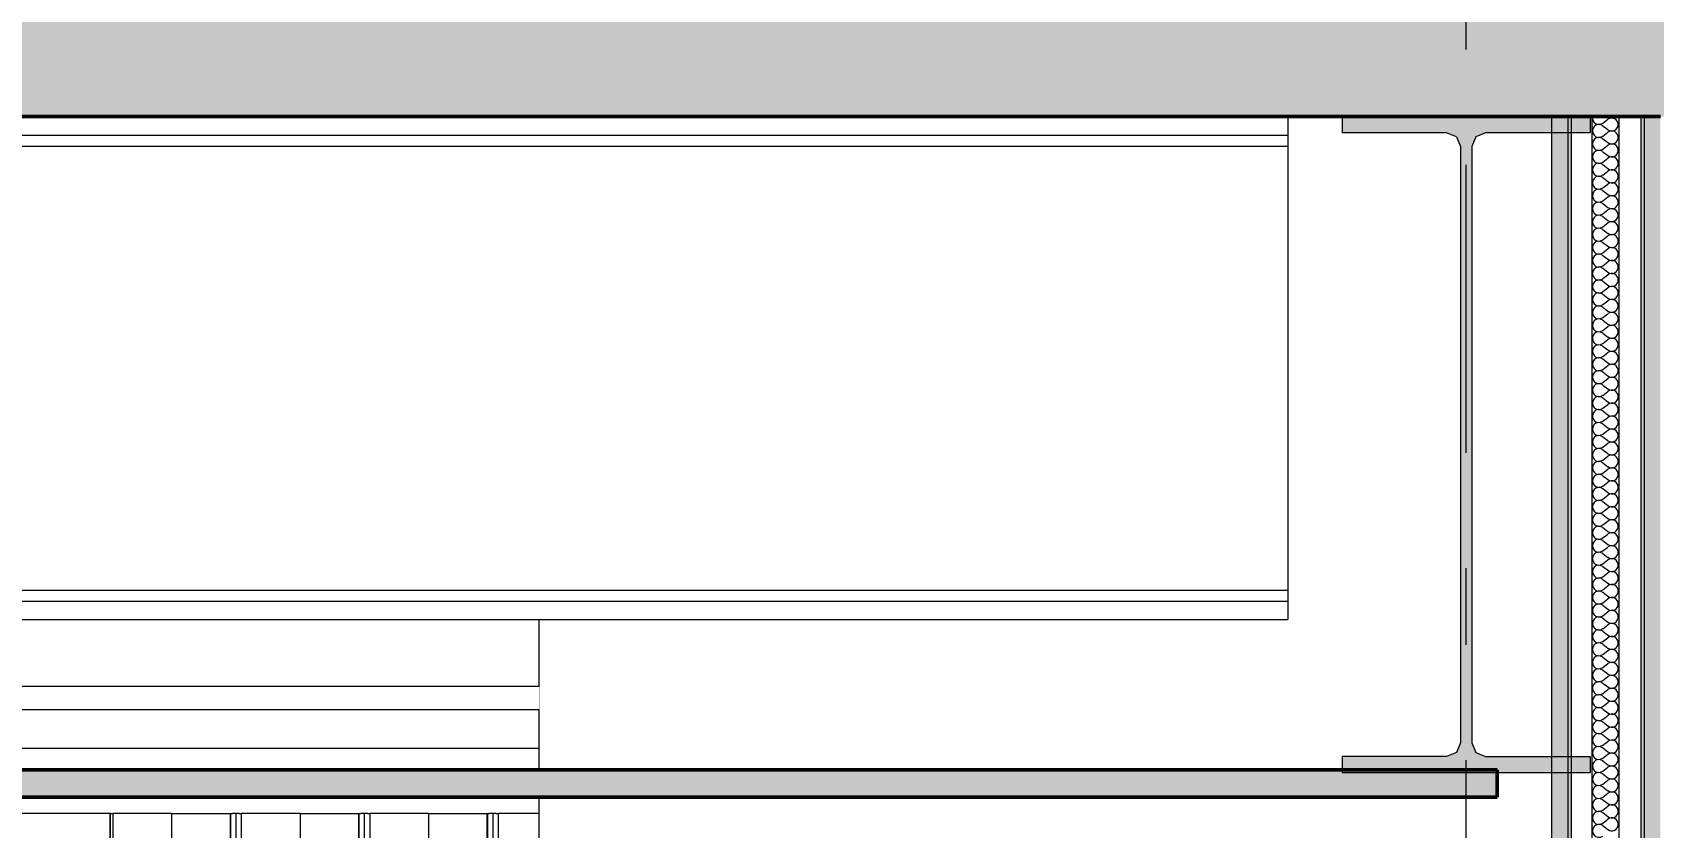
# Model space of a CAD drawing. Header units: millimetres. Extents: x -48147 to 1417267, y -496296 to 18123.
# Drawn here: x 1379215 to 1380704, y -480226 to -479495 of the extents above; entities that cross this region are included whole.
import ezdxf
from ezdxf.enums import TextEntityAlignment as Align

# ---------------------------------------------------------------- set-up
doc = ezdxf.new("R2010")
doc.units = ezdxf.units.MM
doc.header["$MEASUREMENT"] = 0
doc.linetypes.add('Double Dashed', pattern=[546.805537, 264.583325, -105.833328, 70.555556, -105.833328])
doc.linetypes.add('Wipeout_Contour', pattern=[1000, 0, -1000])
for name, color, linetype in [('A-230-M_FLOOR.IFC Import', 7, 'Continuous'), ('New_A-15-MG_Structural_Grid_Phase_2', 7, 'Continuous'), ('New_A-20-M_Ceiling', 7, 'Continuous'), ('New_A-25-M_Wall_Int', 7, 'Continuous'), ('New_A-95-D_1_20', 7, 'Continuous'), ('New_ArchiCAD Doors', 7, 'Continuous'), ('S-280-M_STRUCT_FRAME.IFC Import', 7, 'Continuous')]:
    doc.layers.add(name, color=color, linetype=linetype)
for name, color, linetype, lineweight, true_color in [('A-230-M_FLOOR.IFC Import_Pen_No__109', 7, 'Continuous', 15, 0xa6a6a6), ('A-230-M_FLOOR.IFC Import_Pen_No__29', 7, 'Continuous', 50, 0x2a2a2a), ('New_A-15-MG_Structural_Grid_Phase_2_Pen_No__222', 7, 'Continuous', 13, 0x65af33), ('New_A-20-M_Ceiling_Pen_No__107', 7, 'Continuous', 15, 0xa6a6a6), ('New_A-20-M_Ceiling_Pen_No__29', 7, 'Continuous', 50, 0x2a2a2a), ('New_A-25-M_Wall_Int_Pen_No__107', 7, 'Continuous', 15, 0xa6a6a6), ('New_ArchiCAD Doors_Pen_No__63', 7, 'Continuous', 20, 0x606060)]:
    doc.layers.add(name, color=color, linetype=linetype, lineweight=lineweight, true_color=true_color)
for name, color, linetype, lineweight in [('New_A-25-M_Wall_Int_Pen_No__1', 7, 'Continuous', 13), ('New_A-25-M_Wall_Int_Pen_No__87', 8, 'Continuous', 20), ('New_A-95-D_1_20_Pen_No__1', 7, 'Continuous', 13), ('New_ArchiCAD Doors_Pen_No__3', 7, 'Continuous', 18), ('S-280-M_STRUCT_FRAME.IFC Import_Pen_No__1', 7, 'Continuous', 13), ('S-280-M_STRUCT_FRAME.IFC Import_Pen_No__160', 5, 'Continuous', 200), ('S-280-M_STRUCT_FRAME.IFC Import_Pen_No__90', 8, 'Continuous', 20)]:
    doc.layers.add(name, color=color, linetype=linetype, lineweight=lineweight)
doc.styles.add('GENERATED_STYLE_1', font='')
doc.styles.add('GENERATED_STYLE_2', font='')
doc.styles.get('GENERATED_STYLE_1').set_extended_font_data('Arial')
doc.styles.get('GENERATED_STYLE_2').set_extended_font_data('Swis721 BT')
doc.dimstyles.new('GENERATED_STYLE__4', dxfattribs={"dimtxt": 125, "dimasz": 47.5, "dimexe": 0.18, "dimexo": 50, "dimgap": 0.09, "dimtad": 1, "dimdec": 0, "dimzin": 0, "dimdsep": 46, "dimtxsty": 'GENERATED_STYLE_1', "dimblk": 'ARROWHEAD_2', "dimblk1": 'ARROWHEAD_2', "dimblk2": 'ARROWHEAD_2', "dimcen": 0.09, "dimclrd": 7, "dimclre": 7, "dimclrt": 7, "dimadec": 0, "dimazin": 0, "dimtfac": 1, "dimtdec": 4, "dimtmove": 0, "dimatfit": 3, "dimfxl": 1, "dimtolj": 1, "dimtzin": 0, "dimarcsym": 0})

# ---------------------------------------------------------------- blocks, each defined once
blk = doc.blocks.new('Section Elem_3_2', base_point=(1376122.5, -491272.8))
at = {"color": 254, "linetype": 'Wipeout_Contour', "lineweight": 0, "ltscale": 5821675.769349254}
blk.add_wipeout([(1368248.2, -480034.8), (1368248.2, -480096), (1379680.4, -480096), (1379680.4, -480034.8)], dxfattribs=at).dxf.layer = 'New_A-25-M_Wall_Int'
at = {"color": 254, "linetype": 'Wipeout_Contour', "lineweight": 0, "ltscale": 5821767.671230931}
blk.add_wipeout([(1379680.4, -480117.3), (1368248.2, -480117.3), (1368248.2, -480152.8), (1379680.4, -480152.8)], dxfattribs=at).dxf.layer = 'New_A-25-M_Wall_Int'
blk = doc.blocks.new('Section Elem_4_2', base_point=(1376122.5, -491272.8))
at = {"color": 254, "linetype": 'Wipeout_Contour', "lineweight": 0, "ltscale": 5821804.289928382}
blk.add_wipeout([(1368248.2, -480152.8), (1368248.2, -480172.8), (1379680.4, -480172.8), (1379680.4, -480152.8)], dxfattribs=at).dxf.layer = 'New_ArchiCAD Doors'
at = {"color": 254, "linetype": 'Wipeout_Contour', "lineweight": 0, "ltscale": 7271989.214380016}
blk.add_wipeout([(1368248.2, -480212.8), (1368308.2, -480212.8), (1379680.4, -480212.8), (1379680.4, -480197.8), (1368248.2, -480197.8)], dxfattribs=at).dxf.layer = 'New_ArchiCAD Doors'
at = {"layer": 'New_ArchiCAD Doors_Pen_No__63', "linetype": 'Continuous'}
blk.add_line((1368248.2, -480152.8), (1379680.4, -480152.8), dxfattribs=at)
at = {"color": 254, "linetype": 'Wipeout_Contour', "lineweight": 0, "ltscale": 5845334.310459431}
blk.add_wipeout([(1379680.4, -480212.8), (1379642.7, -480212.8), (1379642.7, -483172.8), (1379680.4, -483172.8)], dxfattribs=at).dxf.layer = 'New_ArchiCAD Doors'
at = {"color": 254, "linetype": 'Wipeout_Contour', "lineweight": 0, "ltscale": 5845253.634497562}
blk.add_wipeout([(1379637.7, -483172.8), (1379642.7, -483172.8), (1379642.7, -480212.8), (1379637.7, -480212.8)], dxfattribs=at).dxf.layer = 'New_ArchiCAD Doors'
at = {"color": 254, "linetype": 'Wipeout_Contour', "lineweight": 0, "ltscale": 5845123.343013616}
blk.add_wipeout([(1379578.7, -483172.8), (1379632.7, -483172.8), (1379632.7, -480212.8), (1379578.7, -480212.8)], dxfattribs=at).dxf.layer = 'New_ArchiCAD Doors'
at = {"color": 254, "linetype": 'Wipeout_Contour', "lineweight": 0, "ltscale": 5844919.420837393}
blk.add_wipeout([(1379578.7, -480212.8), (1379524.7, -480212.8), (1379524.7, -483172.8), (1379578.7, -483172.8)], dxfattribs=at).dxf.layer = 'New_ArchiCAD Doors'
at = {"color": 254, "linetype": 'Wipeout_Contour', "lineweight": 0, "ltscale": 5845234.747779339}
blk.add_wipeout([(1379632.7, -483172.8), (1379637.7, -483172.8), (1379637.7, -480212.8), (1379632.7, -480212.8)], dxfattribs=at).dxf.layer = 'New_ArchiCAD Doors'
at = {"layer": 'New_ArchiCAD Doors_Pen_No__3', "linetype": 'Continuous'}
blk.add_line((1379632.8, -480212.8), (1379637.7, -481678.1), dxfattribs=at)
at = {"layer": 'New_ArchiCAD Doors_Pen_No__63', "linetype": 'Continuous'}
for p, q in [((1379578.7, -480212.8), (1379578.7, -483172.8)), ((1379578.7, -480212.8), (1379632.7, -480212.8)), ((1379632.7, -483172.8), (1379632.7, -480212.8)), ((1379632.7, -480212.8), (1379634.5, -480212.8)), ((1379640.8, -480212.8), (1379634.5, -480212.8)), ((1379637.7, -480212.8), (1379637.7, -483172.8)), ((1379640.8, -480212.8), (1379642.7, -480212.8)), ((1379642.7, -480212.8), (1379642.7, -483172.8)), ((1379680.4, -480212.8), (1379642.7, -480212.8))]:
    blk.add_line(p, q, dxfattribs=at)
at = {"color": 254, "linetype": 'Wipeout_Contour', "lineweight": 0, "ltscale": 5844808.016743973}
blk.add_wipeout([(1379524.7, -480212.8), (1379519.7, -480212.8), (1379519.7, -483172.8), (1379524.7, -483172.8)], dxfattribs=at).dxf.layer = 'New_ArchiCAD Doors'
at = {"color": 254, "linetype": 'Wipeout_Contour', "lineweight": 0, "ltscale": 5844677.726471076}
blk.add_wipeout([(1379460.7, -483172.8), (1379514.7, -483172.8), (1379514.7, -480212.8), (1379460.7, -480212.8)], dxfattribs=at).dxf.layer = 'New_ArchiCAD Doors'
at = {"color": 254, "linetype": 'Wipeout_Contour', "lineweight": 0, "ltscale": 5844473.806190421}
blk.add_wipeout([(1379460.7, -480212.8), (1379406.7, -480212.8), (1379406.7, -483172.8), (1379460.7, -483172.8)], dxfattribs=at).dxf.layer = 'New_ArchiCAD Doors'
at = {"color": 254, "linetype": 'Wipeout_Contour', "lineweight": 0, "ltscale": 5844789.13020129}
blk.add_wipeout([(1379514.7, -483172.8), (1379519.7, -483172.8), (1379519.7, -480212.8), (1379514.7, -480212.8)], dxfattribs=at).dxf.layer = 'New_ArchiCAD Doors'
at = {"layer": 'New_ArchiCAD Doors_Pen_No__3', "linetype": 'Continuous'}
blk.add_line((1379514.8, -480212.8), (1379519.7, -481678.1), dxfattribs=at)
at = {"layer": 'New_ArchiCAD Doors_Pen_No__63', "linetype": 'Continuous'}
for p, q in [((1379460.7, -480212.8), (1379460.7, -483172.8)), ((1379460.7, -480212.8), (1379514.7, -480212.8)), ((1379514.7, -483172.8), (1379514.7, -480212.8)), ((1379514.7, -480212.8), (1379516.5, -480212.8)), ((1379522.8, -480212.8), (1379516.5, -480212.8)), ((1379519.7, -480212.8), (1379519.7, -483172.8)), ((1379522.8, -480212.8), (1379524.7, -480212.8)), ((1379524.7, -480212.8), (1379524.7, -483172.8)), ((1379578.7, -480212.8), (1379524.7, -480212.8))]:
    blk.add_line(p, q, dxfattribs=at)
at = {"color": 254, "linetype": 'Wipeout_Contour', "lineweight": 0, "ltscale": 5844362.403132623}
blk.add_wipeout([(1379406.7, -480212.8), (1379401.7, -480212.8), (1379401.7, -483172.8), (1379406.7, -483172.8)], dxfattribs=at).dxf.layer = 'New_ArchiCAD Doors'
at = {"color": 254, "linetype": 'Wipeout_Contour', "lineweight": 0, "ltscale": 5844232.114071053}
blk.add_wipeout([(1379342.7, -483172.8), (1379396.7, -483172.8), (1379396.7, -480212.8), (1379342.7, -480212.8)], dxfattribs=at).dxf.layer = 'New_ArchiCAD Doors'
at = {"color": 254, "linetype": 'Wipeout_Contour', "lineweight": 0, "ltscale": 5844028.1956864}
blk.add_wipeout([(1379342.7, -480212.8), (1379288.7, -480212.8), (1379288.7, -483172.8), (1379342.7, -483172.8)], dxfattribs=at).dxf.layer = 'New_ArchiCAD Doors'
at = {"color": 254, "linetype": 'Wipeout_Contour', "lineweight": 0, "ltscale": 5844343.516765524}
blk.add_wipeout([(1379396.7, -483172.8), (1379401.7, -483172.8), (1379401.7, -480212.8), (1379396.7, -480212.8)], dxfattribs=at).dxf.layer = 'New_ArchiCAD Doors'
at = {"layer": 'New_ArchiCAD Doors_Pen_No__3', "linetype": 'Continuous'}
blk.add_line((1379396.8, -480212.8), (1379401.7, -481678.1), dxfattribs=at)
at = {"layer": 'New_ArchiCAD Doors_Pen_No__63', "linetype": 'Continuous'}
for p, q in [((1379342.7, -480212.8), (1379342.7, -483172.8)), ((1379342.7, -480212.8), (1379396.7, -480212.8)), ((1379396.7, -483172.8), (1379396.7, -480212.8)), ((1379396.7, -480212.8), (1379398.5, -480212.8)), ((1379404.8, -480212.8), (1379398.5, -480212.8)), ((1379401.7, -480212.8), (1379401.7, -483172.8)), ((1379404.8, -480212.8), (1379406.7, -480212.8)), ((1379406.7, -480212.8), (1379406.7, -483172.8)), ((1379460.7, -480212.8), (1379406.7, -480212.8))]:
    blk.add_line(p, q, dxfattribs=at)
at = {"color": 254, "linetype": 'Wipeout_Contour', "lineweight": 0, "ltscale": 5843921.5151815}
blk.add_wipeout([(1379288.7, -480212.8), (1379286.2, -480212.8), (1379286.2, -483172.8), (1379288.7, -483172.8)], dxfattribs=at).dxf.layer = 'New_ArchiCAD Doors'
at = {"layer": 'New_ArchiCAD Doors_Pen_No__3', "linetype": 'Continuous'}
blk.add_line((1379286.1, -480212.8), (1379288.6, -481692.8), dxfattribs=at)
at = {"layer": 'New_ArchiCAD Doors_Pen_No__63', "linetype": 'Continuous'}
for p, q in [((1379286.8, -480212.8), (1368308.2, -480212.8)), ((1379286.2, -483172.8), (1379286.2, -480212.8)), ((1379286.8, -480212.8), (1379288.7, -480212.8)), ((1379288.7, -480212.8), (1379288.7, -483172.8)), ((1379342.7, -480212.8), (1379288.7, -480212.8))]:
    blk.add_line(p, q, dxfattribs=at)
blk = doc.blocks.new('Section Elem_5_2', base_point=(1376122.5, -491272.8))
at = {"color": 254, "linetype": 'Wipeout_Contour', "lineweight": 0, "ltscale": 11692663.31183047}
blk.add_wipeout([(1380540.9, -479591.3), (1380537.2, -479600.3), (1380537.2, -480147.9), (1380540.9, -480156.9), (1380549.9, -480160.6), (1380610.4, -480160.6), (1380610.4, -479587.6), (1380549.9, -479587.6)], dxfattribs=at).dxf.layer = 'New_A-25-M_Wall_Int'
at = {"color": 254, "linetype": 'Wipeout_Contour', "lineweight": 0, "ltscale": 8770515.612095248}
blk.add_wipeout([(1380560.5, -480197.8), (1379680.4, -480197.8), (1379680.4, -483172.8), (1380610.4, -483172.8), (1380610.4, -480175.4), (1380560.5, -480175.4)], dxfattribs=at).dxf.layer = 'New_A-25-M_Wall_Int'
at = {"layer": 'New_A-25-M_Wall_Int_Pen_No__87', "linetype": 'Continuous'}
blk.add_line((1379680.4, -483172.8), (1379680.4, -480197.8), dxfattribs=at)
at = {"color": 254, "linetype": 'Wipeout_Contour', "lineweight": 0, "ltscale": 26304997.73194922}
blk.add_wipeout([(1380368.1, -480034.8), (1379680.4, -480034.8), (1379680.4, -480172.8), (1380418.2, -480172.8), (1380418.2, -480160.6), (1380514, -480160.6), (1380523, -480156.9), (1380526.7, -480147.9), (1380526.7, -479600.3), (1380523, -479591.3), (1380514, -479587.6), (1380418.2, -479587.6), (1380418.2, -479572.8), (1380368.1, -479572.8), (1380368.1, -479589.8), (1380368.1, -479600), (1380368.1, -480007.6), (1380368.1, -480017.8)], dxfattribs=at).dxf.layer = 'New_A-25-M_Wall_Int'
at = {"layer": 'New_A-25-M_Wall_Int_Pen_No__87', "linetype": 'Continuous'}
blk.add_line((1379680.4, -480172.8), (1379680.4, -480034.8), dxfattribs=at)
blk = doc.blocks.new('*X55', base_point=(1376122.5, -491272.8))
at = {"layer": 'New_A-25-M_Wall_Int_Pen_No__107', "linetype": 'Continuous'}
for p, q in [((1380657.5, -479578.8), (1380662.3, -479575.2)), ((1380657.5, -479581.2), (1380662.3, -479584.7)), ((1380657.5, -479590.7), (1380662.3, -479587.1)), ((1380657.5, -479593.1), (1380662.3, -479596.6)), ((1380657.5, -479602.6), (1380662.3, -479599)), ((1380657.5, -479605), (1380662.3, -479608.5)), ((1380657.5, -479614.5), (1380662.3, -479610.9)), ((1380657.5, -479616.9), (1380662.3, -479620.4)), ((1380657.5, -479626.4), (1380662.3, -479622.8)), ((1380657.5, -479628.8), (1380662.3, -479632.3)), ((1380657.5, -479638.3), (1380662.3, -479634.7)), ((1380657.5, -479640.7), (1380662.3, -479644.3)), ((1380657.5, -479650.2), (1380662.3, -479646.6)), ((1380657.5, -479652.6), (1380662.3, -479656.2)), ((1380657.5, -479662.1), (1380662.3, -479658.5)), ((1380657.5, -479664.5), (1380662.3, -479668.1)), ((1380657.5, -479674), (1380662.3, -479670.4)), ((1380657.5, -479676.4), (1380662.3, -479680)), ((1380657.5, -479685.9), (1380662.3, -479682.3)), ((1380657.5, -479688.3), (1380662.3, -479691.9)), ((1380657.5, -479697.8), (1380662.3, -479694.3)), ((1380657.5, -479700.2), (1380662.3, -479703.8)), ((1380657.5, -479709.7), (1380662.3, -479706.2)), ((1380657.5, -479712.1), (1380662.3, -479715.7)), ((1380657.5, -479721.6), (1380662.3, -479718.1)), ((1380657.5, -479724), (1380662.3, -479727.6)), ((1380657.5, -479733.5), (1380662.3, -479730)), ((1380657.5, -479735.9), (1380662.3, -479739.5)), ((1380657.5, -479745.4), (1380662.3, -479741.9)), ((1380657.5, -479747.8), (1380662.3, -479751.4)), ((1380657.5, -479757.3), (1380662.3, -479753.8)), ((1380657.5, -479759.7), (1380662.3, -479763.3)), ((1380657.5, -479769.3), (1380662.3, -479765.7)), ((1380657.5, -479771.6), (1380662.3, -479775.2)), ((1380657.5, -479781.2), (1380662.3, -479777.6)), ((1380657.5, -479783.5), (1380662.3, -479787.1)), ((1380657.5, -479793.1), (1380662.3, -479789.5)), ((1380657.5, -479795.4), (1380662.3, -479799)), ((1380657.5, -479805), (1380662.3, -479801.4)), ((1380657.5, -479807.3), (1380662.3, -479810.9)), ((1380657.5, -479816.9), (1380662.3, -479813.3)), ((1380657.5, -479819.3), (1380662.3, -479822.8)), ((1380657.5, -479828.8), (1380662.3, -479825.2)), ((1380657.5, -479831.2), (1380662.3, -479834.7)), ((1380657.5, -479840.7), (1380662.3, -479837.1)), ((1380657.5, -479843.1), (1380662.3, -479846.6)), ((1380657.5, -479852.6), (1380662.3, -479849)), ((1380657.5, -479855), (1380662.3, -479858.5)), ((1380657.5, -479864.5), (1380662.3, -479860.9)), ((1380657.5, -479866.9), (1380662.3, -479870.4)), ((1380657.5, -479876.4), (1380662.3, -479872.8)), ((1380657.5, -479878.8), (1380662.3, -479882.3)), ((1380657.5, -479888.3), (1380662.3, -479884.7)), ((1380657.5, -479890.7), (1380662.3, -479894.3)), ((1380657.5, -479900.2), (1380662.3, -479896.6)), ((1380657.5, -479902.6), (1380662.3, -479906.2)), ((1380657.5, -479912.1), (1380662.3, -479908.5)), ((1380657.5, -479914.5), (1380662.3, -479918.1)), ((1380657.5, -479924), (1380662.3, -479920.4)), ((1380657.5, -479926.4), (1380662.3, -479930)), ((1380657.5, -479935.9), (1380662.3, -479932.3)), ((1380657.5, -479938.3), (1380662.3, -479941.9)), ((1380657.5, -479947.8), (1380662.3, -479944.3)), ((1380657.5, -479950.2), (1380662.3, -479953.8)), ((1380657.5, -479959.7), (1380662.3, -479956.2)), ((1380657.5, -479962.1), (1380662.3, -479965.7)), ((1380657.5, -479971.6), (1380662.3, -479968.1)), ((1380657.5, -479974), (1380662.3, -479977.6)), ((1380657.5, -479983.5), (1380662.3, -479980)), ((1380657.5, -479985.9), (1380662.3, -479989.5)), ((1380657.5, -479995.4), (1380662.3, -479991.9)), ((1380657.5, -479997.8), (1380662.3, -480001.4)), ((1380657.5, -480007.3), (1380662.3, -480003.8)), ((1380657.5, -480009.7), (1380662.3, -480013.3)), ((1380657.5, -480019.3), (1380662.3, -480015.7)), ((1380657.5, -480021.6), (1380662.3, -480025.2)), ((1380657.5, -480031.2), (1380662.3, -480027.6)), ((1380657.5, -480033.5), (1380662.3, -480037.1)), ((1380657.5, -480043.1), (1380662.3, -480039.5)), ((1380657.5, -480045.4), (1380662.3, -480049)), ((1380657.5, -480055), (1380662.3, -480051.4)), ((1380657.5, -480057.3), (1380662.3, -480060.9)), ((1380657.5, -480066.9), (1380662.3, -480063.3)), ((1380657.5, -480069.3), (1380662.3, -480072.8)), ((1380657.5, -480078.8), (1380662.3, -480075.2)), ((1380657.5, -480081.2), (1380662.3, -480084.7)), ((1380657.5, -480090.7), (1380662.3, -480087.1)), ((1380657.5, -480093.1), (1380662.3, -480096.6)), ((1380657.5, -480102.6), (1380662.3, -480099)), ((1380657.5, -480105), (1380662.3, -480108.5)), ((1380657.5, -480114.5), (1380662.3, -480110.9)), ((1380657.5, -480116.9), (1380662.3, -480120.4)), ((1380657.5, -480126.4), (1380662.3, -480122.8)), ((1380657.5, -480128.8), (1380662.3, -480132.3)), ((1380657.5, -480138.3), (1380662.3, -480134.7)), ((1380657.5, -480140.7), (1380662.3, -480144.3)), ((1380657.5, -480150.2), (1380662.3, -480146.6)), ((1380657.5, -480152.6), (1380662.3, -480156.2)), ((1380657.5, -480162.1), (1380662.3, -480158.5)), ((1380657.5, -480164.5), (1380662.3, -480168.1)), ((1380657.5, -480174), (1380662.3, -480170.4)), ((1380657.5, -480176.4), (1380662.3, -480180)), ((1380657.5, -480185.9), (1380662.3, -480182.3)), ((1380657.5, -480188.3), (1380662.3, -480191.9)), ((1380657.5, -480197.8), (1380662.3, -480194.3)), ((1380657.5, -480200.2), (1380662.3, -480203.8)), ((1380657.5, -480209.7), (1380662.3, -480206.2)), ((1380657.5, -480212.1), (1380662.3, -480215.7)), ((1380657.5, -480221.6), (1380662.3, -480218.1)), ((1380657.5, -480224), (1380662.3, -480227.6))]:
    blk.add_line(p, q, dxfattribs=at)
for centre, start, end in [((1380665.8, -479568.1), 233.1301, 0), ((1380653.9, -479574), 168.463, 306.8699), ((1380653.9, -479585.9), 53.1301, 306.8699), ((1380665.8, -479568.1), 233.1301, 306.8699), ((1380665.8, -479580), 0, 126.8699), ((1380665.8, -479580), 233.1301, 0), ((1380653.9, -479597.8), 53.1301, 306.8699), ((1380665.8, -479591.9), 0, 126.8699), ((1380665.8, -479591.9), 233.1301, 0), ((1380665.8, -479603.8), 0, 126.8699), ((1380653.9, -479609.7), 53.1301, 306.8699), ((1380665.8, -479603.8), 233.1301, 0), ((1380665.8, -479615.7), 0, 126.8699), ((1380653.9, -479621.6), 53.1301, 306.8699), ((1380653.9, -479633.5), 53.1301, 306.8699), ((1380665.8, -479615.7), 233.1301, 0), ((1380665.8, -479627.6), 0, 126.8699), ((1380665.8, -479627.6), 233.1301, 0), ((1380653.9, -479645.4), 53.1301, 306.8699), ((1380665.8, -479639.5), 0, 126.8699), ((1380665.8, -479639.5), 233.1301, 0), ((1380653.9, -479657.3), 53.1301, 306.8699), ((1380665.8, -479651.4), 0, 126.8699), ((1380665.8, -479651.4), 233.1301, 0), ((1380665.8, -479663.3), 0, 126.8699), ((1380653.9, -479669.3), 53.1301, 306.8699), ((1380665.8, -479663.3), 233.1301, 0), ((1380665.8, -479675.2), 0, 126.8699), ((1380653.9, -479681.2), 53.1301, 306.8699), ((1380653.9, -479693.1), 53.1301, 306.8699), ((1380665.8, -479675.2), 233.1301, 0), ((1380665.8, -479687.1), 0, 126.8699), ((1380665.8, -479687.1), 233.1301, 0), ((1380653.9, -479705), 53.1301, 306.8699), ((1380665.8, -479699), 0, 126.8699), ((1380665.8, -479699), 233.1301, 0), ((1380653.9, -479716.9), 53.1301, 306.8699), ((1380665.8, -479710.9), 0, 126.8699), ((1380665.8, -479710.9), 233.1301, 0), ((1380665.8, -479722.8), 0, 126.8699), ((1380653.9, -479728.8), 53.1301, 306.8699), ((1380665.8, -479722.8), 233.1301, 0), ((1380665.8, -479734.7), 0, 126.8699), ((1380653.9, -479740.7), 53.1301, 306.8699), ((1380653.9, -479752.6), 53.1301, 306.8699), ((1380665.8, -479734.7), 233.1301, 0), ((1380665.8, -479746.6), 0, 126.8699), ((1380665.8, -479746.6), 233.1301, 0), ((1380653.9, -479764.5), 53.1301, 306.8699), ((1380665.8, -479758.5), 0, 126.8699), ((1380665.8, -479758.5), 233.1301, 0), ((1380653.9, -479776.4), 53.1301, 306.8699), ((1380665.8, -479770.4), 0, 126.8699), ((1380665.8, -479770.4), 233.1301, 0), ((1380665.8, -479782.3), 0, 126.8699), ((1380653.9, -479788.3), 53.1301, 306.8699), ((1380665.8, -479782.3), 233.1301, 0), ((1380665.8, -479794.3), 0, 126.8699), ((1380653.9, -479800.2), 53.1301, 306.8699), ((1380653.9, -479812.1), 53.1301, 306.8699), ((1380665.8, -479794.3), 233.1301, 0), ((1380665.8, -479806.2), 0, 126.8699), ((1380665.8, -479806.2), 233.1301, 0), ((1380653.9, -479824), 53.1301, 306.8699), ((1380665.8, -479818.1), 0, 126.8699), ((1380665.8, -479818.1), 233.1301, 0), ((1380653.9, -479835.9), 53.1301, 306.8699), ((1380665.8, -479830), 0, 126.8699), ((1380665.8, -479830), 233.1301, 0), ((1380665.8, -479841.9), 0, 126.8699), ((1380653.9, -479847.8), 53.1301, 306.8699), ((1380665.8, -479841.9), 233.1301, 0), ((1380665.8, -479853.8), 0, 126.8699), ((1380653.9, -479859.7), 53.1301, 306.8699), ((1380653.9, -479871.6), 53.1301, 306.8699), ((1380665.8, -479853.8), 233.1301, 0), ((1380665.8, -479865.7), 0, 126.8699), ((1380665.8, -479865.7), 233.1301, 0), ((1380653.9, -479883.5), 53.1301, 306.8699), ((1380665.8, -479877.6), 0, 126.8699), ((1380665.8, -479877.6), 233.1301, 0), ((1380653.9, -479895.4), 53.1301, 306.8699), ((1380665.8, -479889.5), 0, 126.8699), ((1380665.8, -479889.5), 233.1301, 0), ((1380665.8, -479901.4), 0, 126.8699), ((1380653.9, -479907.3), 53.1301, 306.8699), ((1380665.8, -479901.4), 233.1301, 0), ((1380665.8, -479913.3), 0, 126.8699), ((1380653.9, -479919.3), 53.1301, 306.8699), ((1380653.9, -479931.2), 53.1301, 306.8699), ((1380665.8, -479913.3), 233.1301, 0), ((1380665.8, -479925.2), 0, 126.8699), ((1380665.8, -479925.2), 233.1301, 0), ((1380653.9, -479943.1), 53.1301, 306.8699), ((1380665.8, -479937.1), 0, 126.8699), ((1380665.8, -479937.1), 233.1301, 0), ((1380653.9, -479955), 53.1301, 306.8699), ((1380665.8, -479949), 0, 126.8699), ((1380665.8, -479949), 233.1301, 0), ((1380665.8, -479960.9), 0, 126.8699), ((1380653.9, -479966.9), 53.1301, 306.8699), ((1380665.8, -479960.9), 233.1301, 0), ((1380665.8, -479972.8), 0, 126.8699), ((1380653.9, -479978.8), 53.1301, 306.8699), ((1380653.9, -479990.7), 53.1301, 306.8699), ((1380665.8, -479972.8), 233.1301, 0), ((1380665.8, -479984.7), 0, 126.8699), ((1380665.8, -479984.7), 233.1301, 0), ((1380653.9, -480002.6), 53.1301, 306.8699), ((1380665.8, -479996.6), 0, 126.8699), ((1380665.8, -479996.6), 233.1301, 0), ((1380653.9, -480014.5), 53.1301, 306.8699), ((1380665.8, -480008.5), 0, 126.8699), ((1380665.8, -480008.5), 233.1301, 0), ((1380665.8, -480020.4), 0, 126.8699), ((1380653.9, -480026.4), 53.1301, 306.8699), ((1380665.8, -480020.4), 233.1301, 0), ((1380665.8, -480032.3), 0, 126.8699), ((1380653.9, -480038.3), 53.1301, 306.8699), ((1380653.9, -480050.2), 53.1301, 306.8699), ((1380665.8, -480032.3), 233.1301, 0), ((1380665.8, -480044.3), 0, 126.8699), ((1380665.8, -480044.3), 233.1301, 0), ((1380653.9, -480062.1), 53.1301, 306.8699), ((1380665.8, -480056.2), 0, 126.8699), ((1380665.8, -480056.2), 233.1301, 0), ((1380653.9, -480074), 53.1301, 306.8699), ((1380665.8, -480068.1), 0, 126.8699), ((1380665.8, -480068.1), 233.1301, 0), ((1380665.8, -480080), 0, 126.8699), ((1380653.9, -480085.9), 53.1301, 306.8699), ((1380665.8, -480080), 233.1301, 0), ((1380665.8, -480091.9), 0, 126.8699), ((1380653.9, -480097.8), 53.1301, 306.8699), ((1380653.9, -480109.7), 53.1301, 306.8699), ((1380665.8, -480091.9), 233.1301, 0), ((1380665.8, -480103.8), 0, 126.8699), ((1380665.8, -480103.8), 233.1301, 0), ((1380653.9, -480121.6), 53.1301, 306.8699), ((1380665.8, -480115.7), 0, 126.8699), ((1380665.8, -480115.7), 233.1301, 0), ((1380653.9, -480133.5), 53.1301, 306.8699), ((1380665.8, -480127.6), 0, 126.8699), ((1380665.8, -480127.6), 233.1301, 0), ((1380665.8, -480139.5), 0, 126.8699), ((1380653.9, -480145.4), 53.1301, 306.8699), ((1380665.8, -480139.5), 233.1301, 0), ((1380665.8, -480151.4), 0, 126.8699), ((1380653.9, -480157.3), 53.1301, 306.8699), ((1380653.9, -480169.3), 53.1301, 306.8699), ((1380665.8, -480151.4), 233.1301, 0), ((1380665.8, -480163.3), 0, 126.8699), ((1380665.8, -480163.3), 233.1301, 0), ((1380653.9, -480181.2), 53.1301, 306.8699), ((1380665.8, -480175.2), 0, 126.8699), ((1380665.8, -480175.2), 233.1301, 0), ((1380653.9, -480193.1), 53.1301, 306.8699), ((1380665.8, -480187.1), 0, 126.8699), ((1380665.8, -480187.1), 233.1301, 0), ((1380665.8, -480199), 0, 126.8699), ((1380653.9, -480205), 53.1301, 306.8699), ((1380665.8, -480199), 233.1301, 0), ((1380665.8, -480210.9), 0, 126.8699), ((1380653.9, -480216.9), 53.1301, 306.8699), ((1380653.9, -480228.8), 53.1301, 306.8699), ((1380665.8, -480210.9), 233.1301, 0), ((1380665.8, -480222.8), 0, 126.8699), ((1380665.8, -480222.8), 233.1301, 0)]:
    blk.add_arc(centre, 5.95, start, end, dxfattribs=at)
blk = doc.blocks.new('Section Elem_33_2', base_point=(1376122.5, -491272.8))
at = {"layer": 'New_A-25-M_Wall_Int_Pen_No__107', "linetype": 'Continuous', "lineweight": 0, "true_color": 0x535353}
blk.add_hatch(color=251, dxfattribs=at).paths.add_polyline_path([(1380695.4, -479572.8), (1380692.4, -479572.8), (1380692.4, -483472.8), (1380695.4, -483472.8)])
at = {"layer": 'New_A-25-M_Wall_Int_Pen_No__107', "linetype": 'Continuous'}
blk.add_hatch(color=256, dxfattribs=at).paths.add_polyline_path([(1380710.4, -483472.8), (1380710.4, -479572.8), (1380695.4, -479572.8), (1380695.4, -483472.8)])
at = {"layer": 'New_A-25-M_Wall_Int_Pen_No__1', "linetype": 'Continuous'}
blk.add_line((1380610.4, -479572.8), (1380610.4, -483172.8), dxfattribs=at)
at = {"color": 254, "linetype": 'Wipeout_Contour', "lineweight": 0, "ltscale": 5848967.699985543}
blk.add_wipeout([(1380692.4, -479572.8), (1380672.4, -479572.8), (1380672.4, -483472.8), (1380692.4, -483472.8)], dxfattribs=at).dxf.layer = 'New_A-25-M_Wall_Int'
at = {"layer": 'New_A-25-M_Wall_Int_Pen_No__1', "linetype": 'Continuous'}
for p, q in [((1380692.4, -479572.8), (1380692.4, -483472.8)), ((1380695.4, -479572.8), (1380695.4, -483472.8))]:
    blk.add_line(p, q, dxfattribs=at)
at = {"color": 254, "linetype": 'Wipeout_Contour', "lineweight": 0, "ltscale": 5848882.719988546}
blk.add_wipeout([(1380672.4, -479572.8), (1380647.4, -479572.8), (1380647.4, -483472.8), (1380672.4, -483472.8)], dxfattribs=at).dxf.layer = 'New_A-25-M_Wall_Int'
at = {"layer": 'New_A-25-M_Wall_Int_Pen_No__1', "linetype": 'Continuous'}
blk.add_line((1380672.4, -479572.8), (1380672.4, -483472.8), dxfattribs=at)
at = {"layer": 'New_A-25-M_Wall_Int'}
blk.add_blockref('*X55', (1376122.5, -491272.8), dxfattribs=at)
at = {"color": 254, "linetype": 'Wipeout_Contour', "lineweight": 0, "ltscale": 5848799.628560878}
blk.add_wipeout([(1380647.4, -479572.8), (1380628.4, -479572.8), (1380628.4, -483472.8), (1380647.4, -483472.8)], dxfattribs=at).dxf.layer = 'New_A-25-M_Wall_Int'
at = {"layer": 'New_A-25-M_Wall_Int_Pen_No__107', "linetype": 'Continuous'}
blk.add_hatch(color=256, dxfattribs=at).paths.add_polyline_path([(1380625.4, -479572.8), (1380610.4, -479572.8), (1380610.4, -483472.8), (1380625.4, -483472.8)])
at = {"layer": 'New_A-25-M_Wall_Int_Pen_No__107', "linetype": 'Continuous', "lineweight": 0, "true_color": 0x535353}
blk.add_hatch(color=251, dxfattribs=at).paths.add_polyline_path([(1380628.4, -479572.8), (1380625.4, -479572.8), (1380625.4, -483472.8), (1380628.4, -483472.8)])
at = {"layer": 'New_A-25-M_Wall_Int_Pen_No__1', "linetype": 'Continuous'}
for p, q in [((1380625.4, -479572.8), (1380625.4, -483472.8)), ((1380628.4, -479572.8), (1380628.4, -483472.8)), ((1380647.4, -479572.8), (1380647.4, -483472.8))]:
    blk.add_line(p, q, dxfattribs=at)
blk = doc.blocks.new('Section Elem_187_2', base_point=(1376122.5, -491272.8))
at = {"layer": 'New_A-20-M_Ceiling_Pen_No__107', "linetype": 'Continuous'}
blk.add_hatch(color=256, dxfattribs=at).paths.add_polyline_path([(1380560.5, -480172.8), (1378711, -480172.8), (1378711, -480197.8), (1380560.5, -480197.8)])
at = {"layer": 'New_A-20-M_Ceiling_Pen_No__29', "linetype": 'Continuous'}
for p, q in [((1380560.5, -480172.8), (1378711, -480172.8)), ((1380560.5, -480172.8), (1380560.5, -480197.8)), ((1380560.5, -480197.8), (1378711, -480197.8))]:
    blk.add_line(p, q, dxfattribs=at)
blk = doc.blocks.new('Section Elem_528_2', base_point=(1376122.5, -491272.8))
at = {"color": 254, "linetype": 'Wipeout_Contour', "lineweight": 0, "ltscale": 5821730.19588772}
blk.add_wipeout([(1368248.2, -480117.3), (1379680.4, -480117.3), (1379680.4, -480096), (1368248.2, -480096)], dxfattribs=at).dxf.layer = 'S-280-M_STRUCT_FRAME.IFC Import'
at = {"layer": 'S-280-M_STRUCT_FRAME.IFC Import_Pen_No__90', "linetype": 'Continuous'}
for p, q in [((1368248.2, -480096), (1379680.4, -480096)), ((1368248.2, -480117.3), (1379680.4, -480117.3))]:
    blk.add_line(p, q, dxfattribs=at)
blk = doc.blocks.new('Section Elem_536_2', base_point=(1376122.5, -491272.8))
at = {"layer": 'S-280-M_STRUCT_FRAME.IFC Import_Pen_No__160', "linetype": 'Continuous', "lineweight": 0, "true_color": 0x00007f}
blk.add_hatch(color=176, dxfattribs=at).paths.add_polyline_path([(1380418.2, -480175.4), (1380645.8, -480175.4), (1380645.8, -480160.6), (1380549.9, -480160.6), (1380540.9, -480156.9), (1380537.2, -480147.9), (1380537.2, -479600.3), (1380540.9, -479591.3), (1380549.9, -479587.6), (1380645.8, -479587.6), (1380645.8, -479572.8), (1380418.2, -479572.8), (1380418.2, -479587.6), (1380514, -479587.6), (1380523, -479591.3), (1380526.7, -479600.3), (1380526.7, -480147.9), (1380523, -480156.9), (1380514, -480160.6), (1380418.2, -480160.6)])
at = {"layer": 'S-280-M_STRUCT_FRAME.IFC Import_Pen_No__1', "linetype": 'Continuous'}
for p, q in [((1380418.2, -479572.8), (1380418.2, -479587.6)), ((1380645.8, -479572.8), (1380645.8, -479587.6)), ((1380418.2, -480160.6), (1380418.2, -480175.4)), ((1380645.8, -480160.6), (1380645.8, -480175.4)), ((1380645.8, -480175.4), (1380418.2, -480175.4))]:
    blk.add_line(p, q, dxfattribs=at)
at = {"layer": 'S-280-M_STRUCT_FRAME.IFC Import_Pen_No__1', "linetype": 'Continuous', "flags": 128}
for points in [[(1380523, -479591.3), (1380514, -479587.6), (1380418.2, -479587.6)], [(1380523, -479591.3), (1380526.7, -479600.3), (1380526.7, -480147.9), (1380523, -480156.9)], [(1380540.9, -479591.3), (1380537.2, -479600.3), (1380537.2, -480147.9), (1380540.9, -480156.9)], [(1380645.8, -479587.6), (1380549.9, -479587.6), (1380540.9, -479591.3)], [(1380523, -480156.9), (1380514, -480160.6), (1380418.2, -480160.6)], [(1380540.9, -480156.9), (1380549.9, -480160.6), (1380645.8, -480160.6)]]:
    blk.add_lwpolyline(points, dxfattribs=at)
blk = doc.blocks.new('Section Elem_543_2', base_point=(1376122.5, -491272.8))
at = {"color": 254, "linetype": 'Wipeout_Contour', "lineweight": 0, "ltscale": 5822109.071919646}
blk.add_wipeout([(1368117.1, -479592.8), (1368117.1, -479600), (1380368.1, -479600), (1380368.1, -479592.8)], dxfattribs=at).dxf.layer = 'S-280-M_STRUCT_FRAME.IFC Import'
at = {"color": 254, "linetype": 'Wipeout_Contour', "lineweight": 0, "ltscale": 5822656.014367578}
blk.add_wipeout([(1368117.1, -480007.6), (1368117.1, -480014.8), (1380368.1, -480014.8), (1380368.1, -480007.6)], dxfattribs=at).dxf.layer = 'S-280-M_STRUCT_FRAME.IFC Import'
at = {"color": 254, "linetype": 'Wipeout_Contour', "lineweight": 0, "ltscale": 5822102.349900885}
blk.add_wipeout([(1368117.1, -479589.8), (1368117.1, -479592.8), (1380368.1, -479592.8), (1380368.1, -479589.8)], dxfattribs=at).dxf.layer = 'S-280-M_STRUCT_FRAME.IFC Import'
at = {"color": 254, "linetype": 'Wipeout_Contour', "lineweight": 0, "ltscale": 5822675.921717501}
blk.add_wipeout([(1368117.1, -480017.8), (1368117.1, -480034.8), (1380368.1, -480034.8), (1380368.1, -480017.8)], dxfattribs=at).dxf.layer = 'S-280-M_STRUCT_FRAME.IFC Import'
at = {"layer": 'S-280-M_STRUCT_FRAME.IFC Import_Pen_No__90', "linetype": 'Continuous'}
for p, q in [((1368117.1, -479600), (1380368.1, -479600)), ((1368117.1, -480034.8), (1380368.1, -480034.8))]:
    blk.add_line(p, q, dxfattribs=at)
at = {"color": 254, "linetype": 'Wipeout_Contour', "lineweight": 0, "ltscale": 5822089.176150649}
blk.add_wipeout([(1368117.1, -479572.8), (1368117.1, -479589.8), (1380368.1, -479589.8), (1380368.1, -479572.8)], dxfattribs=at).dxf.layer = 'S-280-M_STRUCT_FRAME.IFC Import'
at = {"color": 254, "linetype": 'Wipeout_Contour', "lineweight": 0, "ltscale": 5822662.741348134}
blk.add_wipeout([(1368117.1, -480014.8), (1368117.1, -480017.8), (1380368.1, -480017.8), (1380368.1, -480014.8)], dxfattribs=at).dxf.layer = 'S-280-M_STRUCT_FRAME.IFC Import'
at = {"layer": 'S-280-M_STRUCT_FRAME.IFC Import_Pen_No__90', "linetype": 'Continuous'}
for p, q in [((1380368.1, -479572.8), (1380368.1, -479589.8)), ((1368117.1, -479589.8), (1380368.1, -479589.8)), ((1380368.1, -479589.8), (1380368.1, -479592.8)), ((1380368.1, -479592.8), (1380368.1, -479600)), ((1380368.1, -479600), (1380368.1, -480007.6)), ((1368117.1, -480007.6), (1380368.1, -480007.6)), ((1380368.1, -480007.6), (1380368.1, -480014.8)), ((1380368.1, -480014.8), (1380368.1, -480017.8)), ((1368117.1, -480017.8), (1380368.1, -480017.8)), ((1380368.1, -480017.8), (1380368.1, -480034.8))]:
    blk.add_line(p, q, dxfattribs=at)
blk = doc.blocks.new('Section Elem_744_2', base_point=(1376122.5, -491272.8))
at = {"color": 254, "linetype": 'Wipeout_Contour', "lineweight": 0, "ltscale": 5816702.409876145}
blk.add_wipeout([(1360047.2, -479572.8), (1385633.6, -479572.8), (1385633.6, -479422.8), (1360047.2, -479422.8)], dxfattribs=at).dxf.layer = 'A-230-M_FLOOR.IFC Import'
at = {"layer": 'A-230-M_FLOOR.IFC Import_Pen_No__109', "linetype": 'Continuous'}
h = blk.add_hatch(dxfattribs=at)
h.set_pattern_fill('Lightweight_Concrete_0002', color=256, style=0, pattern_type=2)
h.set_pattern_definition([(0, (1376122.47, -491272.82), (0, 389.7114), [24.375, -200.625]), (0, (1376234.97, -491077.97), (0, 389.7114), [24.375, -200.625]), (60, (1376122.47, -491272.82), (-337.5, 194.856), [24.375, -200.625]), (60, (1376347.47, -491272.82), (-337.5, 194.856), [24.375, -200.625]), (120, (1376146.84, -491272.82), (337.5, 194.856), [24.375, -200.625]), (120, (1376371.84, -491272.82), (337.5, 194.856), [24.375, -200.625]), (0, (1376122.47, -491235.32), (0, 75), [0, -75, 0, -112.5]), (45, (1376159.97, -491235.32), (-53.033, 53.033), [0, -56.25, 0, -93.75])])
h.paths.add_polyline_path([(1360047.2, -479572.8), (1385633.6, -479572.8), (1385633.6, -479422.8), (1360047.2, -479422.8)])
at = {"layer": 'A-230-M_FLOOR.IFC Import_Pen_No__29', "linetype": 'Continuous'}
blk.add_line((1380418.2, -479572.8), (1368066.8, -479572.8), dxfattribs=at)
at = {"layer": 'A-230-M_FLOOR.IFC Import_Pen_No__29', "linetype": 'Continuous', "flags": 128}
blk.add_lwpolyline([(1380710.4, -479572.8), (1380695.4, -479572.8), (1380692.4, -479572.8), (1380672.4, -479572.8), (1380647.4, -479572.8), (1380645.8, -479572.8), (1380628.4, -479572.8), (1380625.4, -479572.8), (1380610.4, -479572.8), (1380418.2, -479572.8)], dxfattribs=at)
blk = doc.blocks.new('Standard grid marker[3]_2', base_point=(1380531.7, -469868.2))
at = {"layer": 'New_A-15-MG_Structural_Grid_Phase_2_Pen_No__222', "linetype": 'Double Dashed'}
blk.add_line((1380531.7, -470868.2), (1380531.7, -494272.8), dxfattribs=at)
at = {"layer": 'New_A-15-MG_Structural_Grid_Phase_2_Pen_No__222', "style": 'GENERATED_STYLE_2'}
for tag, p in [('AC_MarkerText_1_0', (1380531.7, -469597.6)), ('AC_MarkerText_1_1', (1380531.7, -495502.2))]:
    blk.add_attdef(tag, text='', height=175, rotation=360, dxfattribs=at).set_placement(p, align=Align.MIDDLE_CENTER)
blk = doc.blocks.new('*D836', base_point=(1376122.5, -491272.8))
at = {"layer": 'New_A-95-D_1_20_Pen_No__1', "linetype": 'Continuous'}
for p, q in [((1373776.5, -479422.8), (1373776.5, -479392.3)), ((1373807.8, -479440.9), (1373745.3, -479404.8)), ((1373823.4, -479422.8), (1373729.6, -479422.8)), ((1373776.5, -483172.8), (1373776.5, -479422.8)), ((1373745.3, -483154.8), (1373807.8, -483190.9)), ((1373823.4, -483172.8), (1373729.6, -483172.8))]:
    blk.add_line(p, q, dxfattribs=at)
at = {"layer": 'New_A-95-D_1_20_Pen_No__1', "insert": (1373751.5, -481512.3), "char_height": 125, "attachment_point": 7, "rotation": 90, "style": 'GENERATED_STYLE_1'}
blk.add_mtext('\\A1;{\\fArial|b0|i0|c0|p34;3,750}', dxfattribs=at)
blk = doc.blocks.new('ARROWHEAD_2')
at = {"color": 0, "linetype": 'Continuous', "lineweight": 0}
for p, q in [((-0.378, -0.655), (0.378, 0.655)), ((0, 0), (-1, 0))]:
    blk.add_line(p, q, dxfattribs=at)

msp = doc.modelspace()

# ---------------------------------------------------------------- block references
at = {"layer": 'New_A-25-M_Wall_Int'}
msp.add_blockref('Section Elem_3_2', (1376122.5, -491272.8), dxfattribs=at)

# ---------------------------------------------------------------- next in the draw order: block references
at = {"layer": 'New_ArchiCAD Doors'}
msp.add_blockref('Section Elem_4_2', (1376122.5, -491272.8), dxfattribs=at)

# ---------------------------------------------------------------- next in the draw order: block references
at = {"layer": 'New_A-25-M_Wall_Int'}
msp.add_blockref('Section Elem_5_2', (1376122.5, -491272.8), dxfattribs=at)

# ---------------------------------------------------------------- next in the draw order: block references
at = {"layer": 'New_A-20-M_Ceiling'}
msp.add_blockref('Section Elem_187_2', (1376122.5, -491272.8), dxfattribs=at)
at = {"layer": 'New_A-25-M_Wall_Int'}
msp.add_blockref('Section Elem_33_2', (1376122.5, -491272.8), dxfattribs=at)
at = {"layer": 'S-280-M_STRUCT_FRAME.IFC Import'}
for name in ['Section Elem_543_2', 'Section Elem_528_2']:
    msp.add_blockref(name, (1376122.5, -491272.8), dxfattribs=at)

# ---------------------------------------------------------------- next in the draw order: block references
msp.add_blockref('Section Elem_536_2', (1376122.5, -491272.8), dxfattribs=at)

# ---------------------------------------------------------------- next in the draw order: block references
at = {"layer": 'A-230-M_FLOOR.IFC Import'}
msp.add_blockref('Section Elem_744_2', (1376122.5, -491272.8), dxfattribs=at)

# ---------------------------------------------------------------- next in the draw order: block references
at = {"layer": 'New_A-15-MG_Structural_Grid_Phase_2', "color": 8, "linetype": 'Continuous', "lineweight": 15}
msp.add_blockref('Standard grid marker[3]_2', (1380531.7, -469868.2), dxfattribs=at)

# ---------------------------------------------------------------- next in the draw order: dimensions: what is measured, and where the dimension line sits
at = {"layer": 'New_A-95-D_1_20', "linetype": 'Continuous'}
dim = msp.add_linear_dim(base=(1373776.5, -479422.8), p1=(1384496.3, -483172.8), p2=(1384496.4, -479422.8), angle=90, dimstyle='GENERATED_STYLE__4', dxfattribs=at)
dim.commit()
dim.dimension.update_dxf_attribs({"geometry": '*D836', "text_midpoint": (1373689, -481275.2), "dimtype": 160, "text_rotation": 90})

doc.saveas('drawing.dxf')
